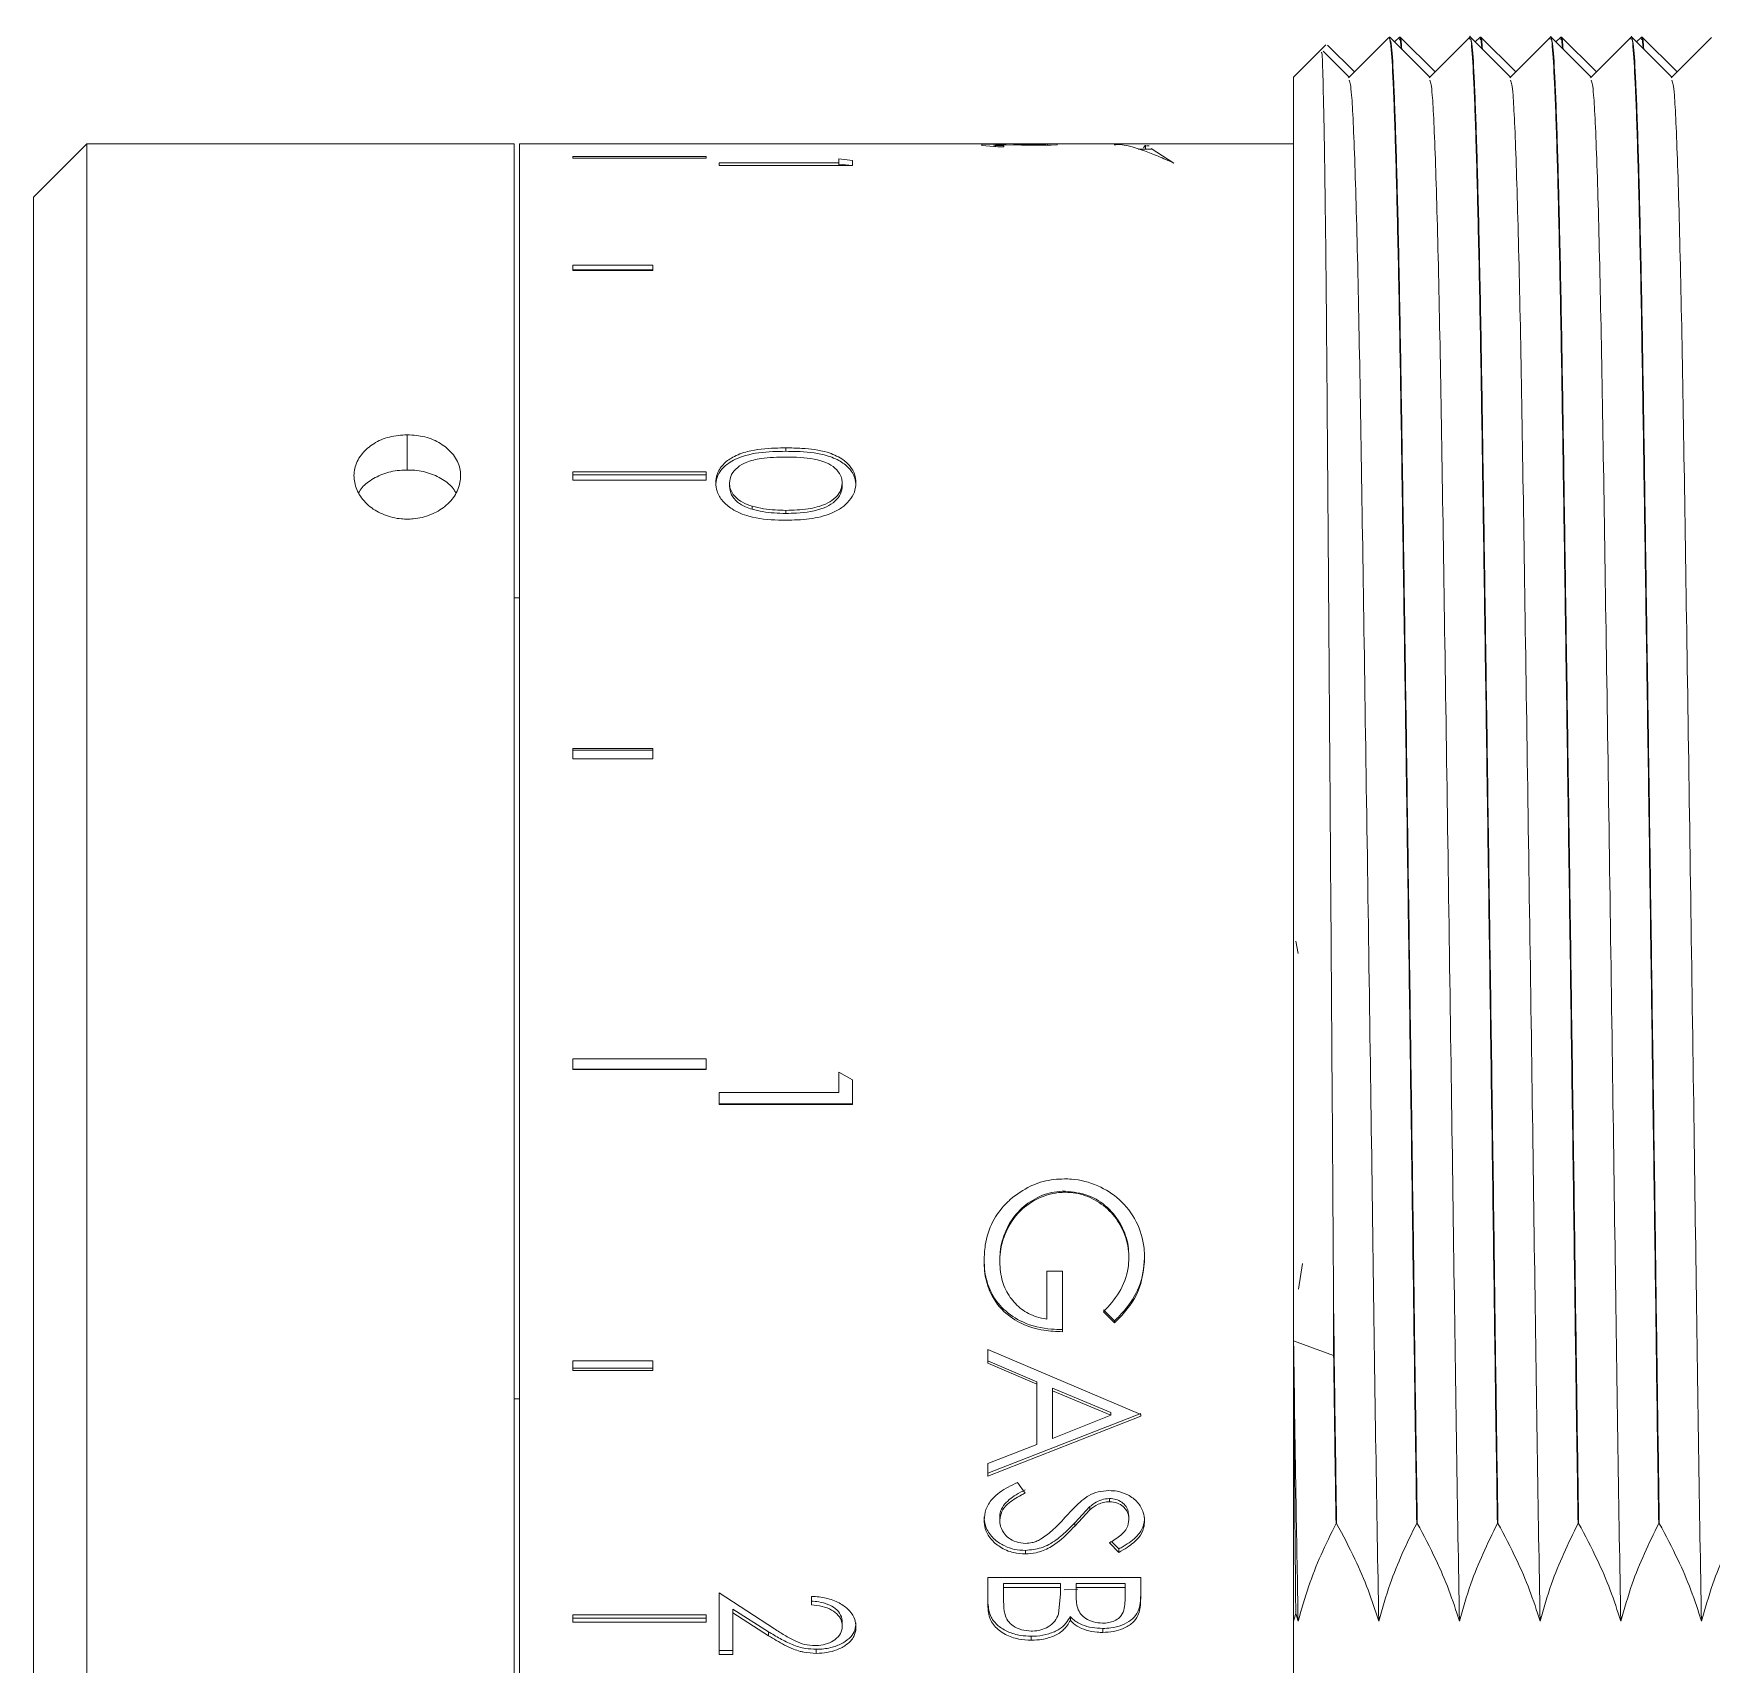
# Model space of a CAD drawing. Extents: x 500 to 100500, y -14500 to 21140.
# Drawn here: x 11728.71 to 11760.14, y -7521.51 to -7490.97 of the extents above; entities that cross this region are included whole.
import ezdxf

# ---------------------------------------------------------------- set-up
doc = ezdxf.new("R2010")
doc.units = 0
doc.linetypes.add('SLD-Solid', pattern=[0])
doc.layers.get('0').update_dxf_attribs({"linetype": 'CONTINUOUS'})
doc.layers.add('MODEL', color=7, linetype='SLD-Solid', lineweight=15)

# ---------------------------------------------------------------- blocks, each defined once
blk = doc.blocks.new('KA$Ca24aadca')
at = {"layer": 'MODEL'}
for p, q in [((25.382, 77.991), (24.628, 77.236)), ((25.401, 78), (25.39, 78)), ((26.156, 77.245), (25.401, 78)), ((25.581, 77.999), (25.492, 77.909)), ((25.595, 78), (25.583, 78)), ((26.249, 77.347), (25.598, 77.998)), ((26.893, 77.991), (26.139, 77.236)), ((26.912, 78), (26.901, 78)), ((27.667, 77.245), (26.912, 78)), ((27.092, 77.999), (27.003, 77.909)), ((27.106, 78), (27.094, 78)), ((27.76, 77.347), (27.109, 77.998)), ((28.404, 77.991), (27.65, 77.236)), ((28.423, 78), (28.412, 78)), ((29.178, 77.245), (28.423, 78)), ((28.604, 77.999), (28.514, 77.909)), ((28.617, 78), (28.605, 78)), ((29.272, 77.347), (28.62, 77.998)), ((29.915, 77.991), (29.161, 77.236)), ((29.934, 78), (29.923, 78)), ((30.689, 77.245), (29.935, 78)), ((30.115, 77.999), (30.025, 77.909)), ((30.128, 78), (30.117, 78)), ((30.783, 77.347), (30.131, 77.998)), ((31.426, 77.991), (30.672, 77.236)), ((24.088, 77.738), (23.6, 77.25)), ((24.204, 77.854), (24.088, 77.738)), ((24.645, 77.245), (24.152, 77.738)), ((24.738, 77.347), (24.238, 77.847)), ((23.6, 77.25), (23.6, 53.586)), ((1, 76), (0, 75)), ((9, 76), (1, 76)), ((1, 47.338), (1, 76)), ((9, 76), (9, 47.338)), ((17.73, 76), (9.1, 76)), ((9.1, 76), (9.1, 47.338)), ((12.6, 75.764), (10.1, 75.764)), ((10.1, 75.764), (10.1, 75.729)), ((12.6, 75.729), (12.6, 75.764)), ((17.963, 76), (17.73, 76)), ((17.73, 75.999), (17.991, 75.997)), ((17.991, 75.993), (17.763, 75.989)), ((17.763, 75.989), (17.763, 75.968)), ((17.763, 75.968), (18.062, 75.947)), ((18.784, 76), (17.963, 76)), ((18.358, 75.994), (17.963, 75.999)), ((17.963, 75.999), (17.963, 75.997)), ((17.991, 75.997), (17.991, 75.993)), ((17.991, 75.993), (17.991, 75.951)), ((18.02, 75.968), (18.02, 75.983)), ((18.02, 75.983), (18.217, 75.983)), ((18.175, 75.962), (18.02, 75.968)), ((18.02, 75.968), (18.02, 75.949)), ((18.062, 75.947), (18.175, 75.947)), ((18.175, 75.947), (18.175, 75.962)), ((18.217, 75.983), (18.504, 75.974)), ((18.645, 75.989), (18.358, 75.994)), ((18.358, 75.994), (18.358, 75.978)), ((18.504, 75.974), (19.062, 75.974)), ((18.645, 75.989), (18.645, 75.974)), ((18.935, 75.987), (18.645, 75.989)), ((19.083, 76), (18.784, 76)), ((18.784, 75.999), (18.991, 75.998)), ((18.991, 75.998), (18.935, 75.987)), ((18.935, 75.987), (18.935, 75.974)), ((19.173, 76), (18.991, 75.998)), ((18.991, 75.998), (18.991, 75.974)), ((19.062, 75.974), (19.173, 75.983)), ((20.239, 76), (19.083, 76)), ((19.173, 75.983), (19.173, 76)), ((20.931, 76), (20.239, 76)), ((20.931, 75.9), (20.688, 75.9)), ((20.786, 75.898), (20.774, 75.897)), ((20.811, 75.964), (20.786, 75.926)), ((20.824, 75.964), (20.811, 75.964)), ((20.824, 75.977), (20.824, 75.9)), ((20.896, 75.962), (20.845, 75.963)), ((23.6, 76), (20.931, 76)), ((21.357, 75.641), (20.931, 75.91)), ((10.1, 75.729), (12.6, 75.729)), ((15.084, 75.643), (12.84, 75.643)), ((12.84, 75.643), (12.84, 75.594)), ((12.84, 75.594), (15.34, 75.594)), ((15.34, 75.691), (15.084, 75.719)), ((15.084, 75.719), (15.084, 75.643)), ((15.084, 75.594), (15.084, 75.643)), ((15.084, 75.621), (15.33, 75.594)), ((15.34, 75.594), (15.34, 75.691)), ((0, 45), (0, 75)), ((11.6, 73.729), (10.1, 73.729)), ((10.1, 73.729), (10.1, 73.626)), ((11.6, 73.643), (10.1, 73.643)), ((10.1, 73.626), (11.6, 73.626)), ((11.6, 73.626), (11.6, 73.729)), ((6.999, 70.552), (6.999, 69.892)), ((14.089, 70.242), (14.089, 70.307)), ((12.6, 69.861), (10.1, 69.861)), ((10.1, 69.861), (10.1, 69.702)), ((12.6, 69.799), (10.1, 69.799)), ((12.6, 69.702), (12.6, 69.861)), ((10.1, 69.702), (12.6, 69.702)), ((13.032, 69.587), (13.032, 69.648)), ((15.148, 69.648), (15.148, 69.587)), ((13.462, 69.214), (13.462, 69.157)), ((14.091, 69.137), (14.091, 69.08)), ((9.1, 67.5), (9, 67.5)), ((11.6, 64.675), (10.1, 64.675)), ((10.1, 64.675), (10.1, 64.484)), ((11.6, 64.646), (10.1, 64.646)), ((10.1, 64.484), (11.6, 64.484)), ((11.6, 64.484), (11.6, 64.675)), ((23.641, 61.071), (23.685, 60.84)), ((12.6, 58.865), (10.1, 58.865)), ((10.1, 58.865), (10.1, 58.666)), ((12.6, 58.666), (12.6, 58.865)), ((10.1, 58.674), (12.6, 58.674)), ((10.1, 58.666), (12.6, 58.666)), ((15.34, 58.47), (15.084, 58.616)), ((15.084, 58.616), (15.084, 58.233)), ((15.34, 58.01), (15.34, 58.47)), ((15.084, 58.233), (12.84, 58.233)), ((12.84, 58.233), (12.84, 58.01)), ((15.34, 58.023), (12.84, 58.023)), ((12.84, 58.01), (15.34, 58.01)), ((19.319, 56.389), (19.319, 56.366)), ((18.096, 55.092), (18.096, 55.061)), ((20.516, 55.17), (20.516, 55.139)), ((20.81, 55.161), (20.81, 55.131)), ((23.77, 55.031), (23.689, 54.551)), ((19.269, 54.886), (18.976, 54.886)), ((18.976, 54.886), (18.976, 53.992)), ((19.269, 53.755), (19.269, 54.886)), ((20.248, 53.962), (20.04, 54.165)), ((20.04, 54.128), (20.248, 53.924)), ((24.35, 53.308), (24.35, 54.151)), ((20.248, 53.962), (20.248, 53.924)), ((24.35, 53.308), (23.6, 53.586)), ((23.6, 53.586), (23.6, 48.336)), ((11.6, 53.207), (10.1, 53.207)), ((10.1, 53.207), (10.1, 53.026)), ((11.6, 53.026), (11.6, 53.207)), ((17.876, 53.419), (17.876, 53.164)), ((20.736, 52.207), (17.876, 53.419)), ((18.793, 52.819), (17.876, 53.207)), ((17.876, 53.164), (18.793, 52.774)), ((10.1, 53.07), (11.6, 53.07)), ((10.1, 53.026), (11.6, 53.026)), ((18.793, 52.819), (18.793, 52.774)), ((9, 52.5), (9.1, 52.5)), ((18.793, 52.774), (18.793, 51.642)), ((20.179, 52.243), (19.086, 52.696)), ((19.086, 52.696), (19.086, 52.65)), ((19.086, 52.65), (20.179, 52.194)), ((19.086, 52.65), (19.086, 51.758)), ((20.736, 52.224), (17.876, 51.108)), ((17.876, 51.052), (20.736, 52.175)), ((20.179, 52.194), (19.086, 51.758)), ((20.179, 52.194), (20.179, 52.243)), ((20.736, 52.175), (20.736, 52.207)), ((18.793, 51.642), (17.876, 51.285)), ((17.876, 51.285), (17.876, 51.052)), ((18.573, 50.733), (18.428, 50.931)), ((20.154, 50.631), (20.154, 50.572)), ((17.803, 50.289), (17.803, 50.228)), ((18.096, 50.289), (18.096, 50.228)), ((19.784, 50.48), (19.5, 50.177)), ((19.5, 50.115), (19.784, 50.42)), ((19.784, 50.48), (19.784, 50.42)), ((20.516, 50.297), (20.516, 50.236)), ((19.5, 50.177), (19.5, 50.115)), ((20.81, 50.275), (20.81, 50.214)), ((24.406, 50.164), (24.395, 50.164)), ((25.917, 50.164), (25.906, 50.164)), ((27.428, 50.164), (27.417, 50.164)), ((28.939, 50.164), (28.928, 50.164)), ((30.45, 50.164), (30.439, 50.164)), ((18.577, 49.659), (18.577, 49.594)), ((20.15, 49.8), (20.326, 49.622)), ((20.326, 49.687), (20.187, 49.825)), ((20.326, 49.687), (20.326, 49.622)), ((20.736, 49.155), (17.876, 49.155)), ((17.876, 49.155), (17.876, 48.6)), ((19.233, 49.037), (18.169, 49.037)), ((18.169, 49.037), (18.169, 48.968)), ((19.233, 48.968), (19.233, 49.037)), ((20.443, 49.037), (19.526, 49.037)), ((19.526, 49.037), (19.526, 48.968)), ((20.443, 48.968), (20.443, 49.037)), ((20.736, 48.752), (20.736, 49.155)), ((13.875, 48.191), (12.84, 48.867)), ((12.84, 48.867), (12.84, 47.711)), ((14.571, 48.798), (14.571, 48.638)), ((18.169, 48.968), (19.233, 48.968)), ((18.169, 48.968), (18.169, 48.706)), ((19.233, 48.846), (19.199, 48.468)), ((19.233, 48.968), (19.233, 48.846)), ((19.305, 48.923), (19.561, 48.936)), ((19.526, 48.968), (20.443, 48.968)), ((19.526, 48.968), (19.526, 48.844)), ((20.443, 48.968), (20.443, 48.718)), ((12.6, 48.456), (10.1, 48.456)), ((10.1, 48.456), (10.1, 48.318)), ((12.6, 48.318), (12.6, 48.456)), ((13.764, 48.137), (13.097, 48.56)), ((13.097, 48.56), (13.097, 48.488)), ((13.097, 47.711), (13.097, 48.488)), ((13.097, 48.488), (13.764, 48.063)), ((19.419, 48.421), (19.419, 48.348)), ((23.6, 48.336), (23.641, 48.478)), ((23.641, 48.478), (23.685, 48.336)), ((10.1, 48.391), (12.6, 48.391)), ((10.1, 48.318), (12.6, 48.318)), ((13.764, 48.137), (13.764, 48.063)), ((15.148, 48.311), (15.148, 48.238)), ((20.028, 48.198), (20.028, 48.124)), ((23.6, 48.336), (23.6, 44.758)), ((13.097, 47.788), (12.84, 47.788)), ((14.661, 47.809), (14.661, 47.732)), ((18.688, 48.053), (18.688, 47.978)), ((12.84, 47.711), (13.097, 47.711))]:
    blk.add_line(p, q, dxfattribs=at)
for points, knots in [([(25.906, 50.164), (25.896, 50.834), (25.873, 52.361), (25.839, 55.004), (25.798, 57.976), (25.757, 61.037), (25.714, 64.04), (25.672, 66.955), (25.632, 69.648), (25.595, 72.09), (25.555, 74.167), (25.513, 75.862), (25.471, 77.083), (25.429, 77.859), (25.403, 77.947), (25.39, 77.991)], [0, 0, 0, 0, 0.06062, 0.138002, 0.21762, 0.295002, 0.374623, 0.452005, 0.531625, 0.609004, 0.68863, 0.766008, 0.845629, 0.923009, 1, 1, 1, 1]), ([(25.402, 77.963), (25.413, 77.94), (25.437, 77.892), (25.477, 77.2), (25.519, 76.04), (25.562, 74.397), (25.602, 72.366), (25.638, 69.963), (25.678, 67.3), (25.72, 64.404), (25.762, 61.411), (25.805, 58.349), (25.845, 55.423), (25.88, 52.638), (25.905, 50.995), (25.917, 50.164)], [0, 0, 0, 0, 0.066097, 0.143579, 0.22331, 0.300793, 0.380526, 0.458009, 0.537739, 0.615225, 0.694956, 0.77244, 0.852169, 0.925151, 1, 1, 1, 1]), ([(25.612, 77.792), (25.607, 77.879), (25.597, 78.019), (25.587, 77.966), (25.583, 77.946)], [0, 0, 0, 0, 0.616621, 1, 1, 1, 1]), ([(25.598, 77.978), (25.599, 77.984), (25.609, 78.033), (25.618, 77.896), (25.626, 77.776)], [0, 0, 0, 0, 0.115306, 1, 1, 1, 1]), ([(27.417, 50.164), (27.407, 50.834), (27.384, 52.361), (27.35, 55.004), (27.309, 57.976), (27.268, 61.037), (27.225, 64.04), (27.183, 66.955), (27.143, 69.648), (27.106, 72.089), (27.066, 74.168), (27.024, 75.859), (26.982, 77.097), (26.94, 77.816), (26.91, 78.085), (26.895, 77.975), (26.894, 77.96)], [0, 0, 0, 0, 0.059734, 0.1359847, 0.2144393, 0.2906898, 0.3691474, 0.4453985, 0.523855, 0.6001029, 0.678565, 0.7548116, 0.8332696, 0.9095185, 0.9879795, 1, 1, 1, 1]), ([(26.913, 77.963), (26.924, 77.94), (26.948, 77.892), (26.988, 77.2), (27.03, 76.04), (27.073, 74.397), (27.113, 72.366), (27.15, 69.963), (27.189, 67.3), (27.231, 64.404), (27.273, 61.411), (27.316, 58.349), (27.356, 55.423), (27.391, 52.638), (27.416, 50.995), (27.428, 50.164)], [0, 0, 0, 0, 0.066097, 0.143579, 0.22331, 0.300793, 0.380526, 0.458009, 0.537739, 0.615225, 0.694956, 0.77244, 0.852169, 0.925151, 1, 1, 1, 1]), ([(27.123, 77.792), (27.118, 77.879), (27.108, 78.019), (27.098, 77.966), (27.094, 77.946)], [0, 0, 0, 0, 0.616621, 1, 1, 1, 1]), ([(27.109, 77.978), (27.11, 77.984), (27.12, 78.033), (27.129, 77.896), (27.137, 77.776)], [0, 0, 0, 0, 0.115306, 1, 1, 1, 1]), ([(28.928, 50.164), (28.918, 50.834), (28.895, 52.361), (28.861, 55.004), (28.82, 57.976), (28.779, 61.037), (28.736, 64.04), (28.694, 66.955), (28.654, 69.648), (28.617, 72.089), (28.578, 74.168), (28.536, 75.859), (28.493, 77.097), (28.451, 77.816), (28.421, 78.085), (28.407, 77.975), (28.405, 77.96)], [0, 0, 0, 0, 0.059734, 0.1359847, 0.2144393, 0.2906898, 0.3691474, 0.4453985, 0.523855, 0.6001029, 0.678565, 0.7548116, 0.8332696, 0.9095185, 0.9879795, 1, 1, 1, 1]), ([(28.424, 77.963), (28.435, 77.94), (28.459, 77.892), (28.499, 77.2), (28.542, 76.04), (28.584, 74.397), (28.624, 72.366), (28.661, 69.963), (28.7, 67.3), (28.742, 64.404), (28.784, 61.411), (28.827, 58.349), (28.867, 55.423), (28.903, 52.638), (28.927, 50.995), (28.939, 50.164)], [0, 0, 0, 0, 0.066097, 0.143579, 0.22331, 0.300793, 0.380526, 0.458009, 0.537739, 0.615225, 0.694956, 0.77244, 0.852169, 0.925151, 1, 1, 1, 1]), ([(28.635, 77.792), (28.629, 77.879), (28.619, 78.019), (28.609, 77.966), (28.605, 77.946)], [0, 0, 0, 0, 0.616621, 1, 1, 1, 1]), ([(28.62, 77.978), (28.621, 77.984), (28.631, 78.033), (28.64, 77.896), (28.648, 77.776)], [0, 0, 0, 0, 0.115306, 1, 1, 1, 1]), ([(30.439, 50.164), (30.429, 50.834), (30.406, 52.361), (30.373, 55.004), (30.332, 57.976), (30.29, 61.037), (30.248, 64.04), (30.205, 66.955), (30.165, 69.648), (30.128, 72.089), (30.089, 74.168), (30.047, 75.859), (30.004, 77.097), (29.962, 77.816), (29.932, 78.085), (29.918, 77.975), (29.916, 77.96)], [0, 0, 0, 0, 0.059734, 0.1359847, 0.2144393, 0.2906898, 0.3691474, 0.4453985, 0.523855, 0.6001029, 0.678565, 0.7548116, 0.8332696, 0.9095185, 0.9879795, 1, 1, 1, 1]), ([(29.935, 77.963), (29.946, 77.94), (29.97, 77.892), (30.01, 77.2), (30.053, 76.04), (30.095, 74.397), (30.135, 72.366), (30.172, 69.963), (30.211, 67.3), (30.253, 64.404), (30.295, 61.411), (30.338, 58.349), (30.378, 55.423), (30.414, 52.638), (30.438, 50.995), (30.45, 50.164)], [0, 0, 0, 0, 0.066097, 0.143579, 0.22331, 0.300793, 0.380526, 0.458009, 0.537739, 0.615225, 0.694956, 0.77244, 0.852169, 0.925151, 1, 1, 1, 1]), ([(30.146, 77.792), (30.14, 77.879), (30.13, 78.019), (30.12, 77.966), (30.117, 77.946)], [0, 0, 0, 0, 0.616621, 1, 1, 1, 1]), ([(30.131, 77.978), (30.132, 77.984), (30.142, 78.033), (30.151, 77.896), (30.159, 77.776)], [0, 0, 0, 0, 0.115306, 1, 1, 1, 1]), ([(24.12, 77.706), (24.124, 77.717), (24.134, 77.749), (24.152, 77.243), (24.173, 76.256), (24.195, 74.771), (24.215, 72.885), (24.233, 70.612), (24.253, 68.056), (24.273, 65.243), (24.294, 62.297), (24.316, 59.255), (24.334, 56.516), (24.345, 54.843), (24.35, 54.151)], [0, 0, 0, 0, 0.049661, 0.136703, 0.226256, 0.313496, 0.403266, 0.490504, 0.580256, 0.667848, 0.757961, 0.845816, 0.936217, 1, 1, 1, 1]), ([(24.641, 77.19), (24.656, 77.147), (24.69, 77.049), (24.748, 75.741), (24.808, 73.562), (24.861, 70.64), (24.914, 67.147), (24.974, 63.203), (25.034, 59.079), (25.091, 55.117), (25.14, 51.425), (25.177, 49.377), (25.196, 48.336)], [0, 0, 0, 0, 0.084659, 0.189299, 0.293301, 0.39379, 0.494281, 0.598281, 0.702923, 0.802851, 0.899774, 1, 1, 1, 1]), ([(26.152, 77.19), (26.167, 77.147), (26.201, 77.049), (26.259, 75.741), (26.319, 73.562), (26.373, 70.64), (26.425, 67.147), (26.486, 63.203), (26.545, 59.079), (26.602, 55.117), (26.651, 51.425), (26.688, 49.377), (26.707, 48.336)], [0, 0, 0, 0, 0.084659, 0.189299, 0.293301, 0.39379, 0.494281, 0.598281, 0.702923, 0.802851, 0.899774, 1, 1, 1, 1]), ([(27.663, 77.19), (27.678, 77.147), (27.713, 77.049), (27.77, 75.741), (27.83, 73.562), (27.884, 70.64), (27.936, 67.147), (27.997, 63.203), (28.056, 59.079), (28.113, 55.117), (28.162, 51.425), (28.199, 49.377), (28.218, 48.336)], [0, 0, 0, 0, 0.084659, 0.189299, 0.293301, 0.39379, 0.494281, 0.598281, 0.702923, 0.802851, 0.899774, 1, 1, 1, 1]), ([(29.174, 77.19), (29.189, 77.147), (29.223, 77.049), (29.282, 75.741), (29.341, 73.562), (29.395, 70.64), (29.448, 67.147), (29.508, 63.203), (29.568, 59.079), (29.624, 55.117), (29.673, 51.425), (29.71, 49.377), (29.729, 48.336)], [0, 0, 0, 0, 0.084659, 0.189299, 0.293301, 0.39379, 0.494281, 0.598281, 0.702923, 0.802851, 0.899774, 1, 1, 1, 1]), ([(30.685, 77.19), (30.7, 77.147), (30.735, 77.049), (30.793, 75.741), (30.852, 73.562), (30.906, 70.64), (30.959, 67.147), (31.019, 63.203), (31.079, 59.079), (31.135, 55.117), (31.184, 51.425), (31.221, 49.377), (31.24, 48.336)], [0, 0, 0, 0, 0.084659, 0.189299, 0.293301, 0.39379, 0.494281, 0.598281, 0.702923, 0.802851, 0.899774, 1, 1, 1, 1]), ([(20.239, 75.981), (20.285, 75.985), (20.419, 75.998), (20.72, 75.901), (21.058, 75.772), (21.257, 75.685), (21.357, 75.641)], [0, 0, 0, 0, 0.20312, 0.598526, 0.798872, 1, 1, 1, 1]), ([(6.999, 70.552), (6.886, 70.544), (6.66, 70.528), (6.364, 70.398), (6.139, 70.204), (6.005, 69.96), (5.991, 69.689), (6.086, 69.425), (6.283, 69.197), (6.566, 69.04), (6.816, 68.977), (6.964, 68.973), (7, 68.972)], [0, 0, 0, 0, 0.10774, 0.215878, 0.319027, 0.430319, 0.536976, 0.642594, 0.754118, 0.858028, 0.965444, 1, 1, 1, 1]), ([(6.999, 70.552), (7.112, 70.544), (7.337, 70.529), (7.632, 70.399), (7.86, 70.206), (7.995, 69.962), (8.009, 69.691), (7.917, 69.427), (7.719, 69.201), (7.439, 69.042), (7.187, 68.977), (7.037, 68.973), (7, 68.972)], [0, 0, 0, 0, 0.107464, 0.215074, 0.318323, 0.430016, 0.535965, 0.642464, 0.752924, 0.855876, 0.964691, 1, 1, 1, 1]), ([(14.089, 70.307), (14.023, 70.306), (13.782, 70.303), (13.436, 70.271), (13.103, 70.149), (12.901, 69.999), (12.792, 69.827), (12.781, 69.706), (12.776, 69.654)], [0, 0, 0, 0, 0.114585, 0.413845, 0.591254, 0.738741, 0.886612, 1, 1, 1, 1]), ([(12.776, 69.593), (12.781, 69.647), (12.791, 69.756), (12.885, 69.912), (13.059, 70.064), (13.387, 70.197), (13.753, 70.238), (14.007, 70.241), (14.089, 70.242)], [0, 0, 0, 0, 0.116868, 0.234218, 0.371464, 0.561078, 0.858841, 1, 1, 1, 1]), ([(13.032, 69.648), (13.041, 69.702), (13.059, 69.811), (13.18, 69.946), (13.368, 70.056), (13.68, 70.128), (13.935, 70.132), (14.091, 70.134)], [0, 0, 0, 0, 0.149452, 0.299557, 0.443729, 0.6593, 1, 1, 1, 1]), ([(15.404, 69.654), (15.399, 69.707), (15.389, 69.814), (15.298, 69.971), (15.129, 70.122), (14.818, 70.255), (14.451, 70.301), (14.19, 70.305), (14.089, 70.307)], [0, 0, 0, 0, 0.1152157, 0.2308645, 0.3693888, 0.551512, 0.8271039, 1, 1, 1, 1]), ([(14.089, 70.242), (14.156, 70.241), (14.398, 70.239), (14.745, 70.208), (15.079, 70.087), (15.28, 69.935), (15.39, 69.763), (15.4, 69.644), (15.404, 69.593)], [0, 0, 0, 0, 0.116026, 0.41617, 0.592002, 0.74159, 0.891489, 1, 1, 1, 1]), ([(14.091, 70.134), (14.158, 70.133), (14.398, 70.13), (14.717, 70.098), (14.982, 69.963), (15.107, 69.831), (15.144, 69.717), (15.148, 69.656), (15.148, 69.648)], [0, 0, 0, 0, 0.147671, 0.530107, 0.680528, 0.831769, 0.977181, 1, 1, 1, 1]), ([(6.092, 69.459), (6.1, 69.478), (6.14, 69.569), (6.305, 69.704), (6.568, 69.841), (6.82, 69.888), (6.964, 69.892), (6.999, 69.892)], [0, 0, 0, 0, 0.0673669, 0.3283181, 0.6168045, 0.9075415, 1, 1, 1, 1]), ([(7.908, 69.458), (7.899, 69.479), (7.857, 69.572), (7.69, 69.708), (7.425, 69.843), (7.174, 69.889), (7.032, 69.892), (6.999, 69.892)], [0, 0, 0, 0, 0.075087, 0.333943, 0.622777, 0.913763, 1, 1, 1, 1]), ([(12.776, 69.654), (12.781, 69.6), (12.793, 69.479), (12.898, 69.304), (13.1, 69.134), (13.457, 68.988), (13.812, 68.955), (14.044, 68.952), (14.089, 68.952)], [0, 0, 0, 0, 0.114624, 0.256595, 0.400093, 0.603595, 0.922354, 1, 1, 1, 1]), ([(13.462, 69.214), (13.399, 69.236), (13.272, 69.278), (13.125, 69.395), (13.044, 69.526), (13.036, 69.613), (13.032, 69.648)], [0, 0, 0, 0, 0.277621, 0.55771, 0.82204, 1, 1, 1, 1]), ([(13.032, 69.587), (13.041, 69.533), (13.058, 69.424), (13.175, 69.289), (13.319, 69.203), (13.419, 69.171), (13.462, 69.157)], [0, 0, 0, 0, 0.27799, 0.55708, 0.810202, 1, 1, 1, 1]), ([(14.089, 68.952), (14.236, 68.955), (14.53, 68.961), (14.891, 69.049), (15.14, 69.18), (15.288, 69.315), (15.387, 69.477), (15.398, 69.595), (15.404, 69.654)], [0, 0, 0, 0, 0.250684, 0.500306, 0.628944, 0.750225, 0.875064, 1, 1, 1, 1]), ([(15.148, 69.648), (15.139, 69.593), (15.122, 69.483), (15, 69.345), (14.796, 69.226), (14.485, 69.148), (14.23, 69.141), (14.091, 69.137)], [0, 0, 0, 0, 0.149581, 0.299571, 0.442489, 0.694266, 1, 1, 1, 1]), ([(14.091, 69.08), (14.157, 69.081), (14.4, 69.085), (14.715, 69.132), (14.982, 69.27), (15.104, 69.402), (15.143, 69.517), (15.147, 69.578), (15.148, 69.587)], [0, 0, 0, 0, 0.146632, 0.536075, 0.683031, 0.831242, 0.973864, 1, 1, 1, 1]), ([(14.091, 69.137), (14.023, 69.138), (13.884, 69.141), (13.671, 69.162), (13.532, 69.197), (13.462, 69.214)], [0, 0, 0, 0, 0.316963, 0.656118, 1, 1, 1, 1]), ([(13.462, 69.157), (13.526, 69.141), (13.659, 69.107), (13.871, 69.084), (14.017, 69.081), (14.091, 69.08)], [0, 0, 0, 0, 0.313331, 0.654519, 1, 1, 1, 1]), ([(19.308, 56.617), (19.241, 56.614), (19.04, 56.607), (18.695, 56.519), (18.464, 56.359), (18.344, 56.275)], [0, 0, 0, 0, 0.191608, 0.578332, 1, 1, 1, 1]), ([(20.81, 55.131), (20.807, 55.195), (20.8, 55.428), (20.681, 55.827), (20.368, 56.239), (19.937, 56.513), (19.566, 56.611), (19.352, 56.616), (19.308, 56.617)], [0, 0, 0, 0, 0.083866, 0.307619, 0.528436, 0.731895, 0.943672, 1, 1, 1, 1]), ([(18.344, 56.275), (18.294, 56.231), (18.145, 56.1), (17.938, 55.805), (17.818, 55.432), (17.807, 55.18), (17.803, 55.082)], [0, 0, 0, 0, 0.143627, 0.432968, 0.778301, 1, 1, 1, 1]), ([(19.319, 56.389), (19.251, 56.385), (19.054, 56.375), (18.738, 56.256), (18.42, 56.007), (18.193, 55.659), (18.104, 55.336), (18.098, 55.144), (18.096, 55.092)], [0, 0, 0, 0, 0.100509, 0.294124, 0.492081, 0.698786, 0.918559, 1, 1, 1, 1]), ([(18.096, 55.061), (18.099, 55.124), (18.105, 55.316), (18.204, 55.655), (18.449, 56.022), (18.821, 56.281), (19.131, 56.362), (19.295, 56.366), (19.319, 56.366)], [0, 0, 0, 0, 0.099109, 0.299135, 0.535795, 0.757166, 0.963865, 1, 1, 1, 1]), ([(20.516, 55.17), (20.513, 55.234), (20.504, 55.429), (20.389, 55.755), (20.137, 56.092), (19.761, 56.337), (19.469, 56.371), (19.319, 56.389)], [0, 0, 0, 0, 0.105214, 0.31787, 0.547529, 0.767056, 1, 1, 1, 1]), ([(19.319, 56.366), (19.386, 56.363), (19.579, 56.353), (19.888, 56.237), (20.2, 56), (20.421, 55.66), (20.51, 55.358), (20.515, 55.179), (20.516, 55.139)], [0, 0, 0, 0, 0.1035564, 0.299647, 0.5027831, 0.7086777, 0.9346055, 1, 1, 1, 1]), ([(19.269, 53.794), (19.202, 53.796), (18.948, 53.803), (18.552, 53.895), (18.157, 54.156), (17.911, 54.49), (17.814, 54.826), (17.806, 55.035), (17.803, 55.113)], [0, 0, 0, 0, 0.088344, 0.333646, 0.522692, 0.712032, 0.891977, 1, 1, 1, 1]), ([(17.803, 55.082), (17.805, 55.019), (17.811, 54.827), (17.894, 54.486), (18.138, 54.133), (18.507, 53.886), (18.894, 53.771), (19.154, 53.76), (19.269, 53.755)], [0, 0, 0, 0, 0.087254, 0.263263, 0.478259, 0.659885, 0.849322, 1, 1, 1, 1]), ([(18.976, 53.992), (18.911, 54.004), (18.741, 54.036), (18.494, 54.168), (18.275, 54.398), (18.121, 54.703), (18.105, 54.937), (18.096, 55.061)], [0, 0, 0, 0, 0.127656, 0.329303, 0.530388, 0.753019, 1, 1, 1, 1]), ([(20.516, 55.139), (20.513, 55.076), (20.5, 54.85), (20.361, 54.483), (20.145, 54.245), (20.04, 54.128)], [0, 0, 0, 0, 0.1668939, 0.5932819, 1, 1, 1, 1]), ([(20.81, 55.161), (20.807, 55.097), (20.799, 54.859), (20.675, 54.459), (20.436, 54.143), (20.279, 53.992), (20.248, 53.962)], [0, 0, 0, 0, 0.141412, 0.525846, 0.905724, 1, 1, 1, 1]), ([(20.248, 53.924), (20.294, 53.969), (20.489, 54.162), (20.755, 54.554), (20.792, 54.947), (20.81, 55.131)], [0, 0, 0, 0, 0.139518, 0.598002, 1, 1, 1, 1]), ([(24.35, 54.151), (24.354, 53.869), (24.367, 52.86), (24.385, 51.515), (24.401, 50.511), (24.406, 50.164)], [0, 0, 0, 0, 0.202395, 0.723772, 1, 1, 1, 1]), ([(23.6, 53.586), (23.615, 52.539), (23.642, 50.642), (23.672, 49.049), (23.685, 48.336)], [0, 0, 0, 0, 0.552073, 1, 1, 1, 1]), ([(23.6, 53.586), (23.6, 53.55), (23.601, 53.441), (23.602, 53.188), (23.605, 52.901), (23.607, 52.545), (23.609, 52.193), (23.613, 51.845), (23.615, 51.502), (23.617, 51.23), (23.62, 50.894), (23.622, 50.562), (23.625, 50.236), (23.628, 49.915), (23.631, 49.597), (23.634, 49.287), (23.635, 49.007), (23.638, 48.757), (23.64, 48.571), (23.641, 48.478)], [0, 0, 0, 0, 0.019522, 0.058485, 0.136466, 0.175462, 0.253417, 0.331401, 0.370388, 0.448374, 0.487352, 0.565303, 0.643281, 0.682259, 0.760256, 0.838209, 0.87721, 0.938579, 1, 1, 1, 1]), ([(24.395, 50.164), (24.385, 50.787), (24.37, 51.798), (24.356, 52.889), (24.35, 53.308)], [0, 0, 0, 0, 0.6159237, 1, 1, 1, 1]), ([(18.428, 50.931), (18.37, 50.904), (18.195, 50.822), (17.967, 50.662), (17.823, 50.433), (17.809, 50.294), (17.803, 50.228)], [0, 0, 0, 0, 0.1772, 0.536332, 0.780299, 1, 1, 1, 1]), ([(18.573, 50.791), (18.515, 50.762), (18.361, 50.686), (18.18, 50.542), (18.102, 50.385), (18.098, 50.311), (18.096, 50.289)], [0, 0, 0, 0, 0.246415, 0.661742, 0.897862, 1, 1, 1, 1]), ([(18.096, 50.228), (18.104, 50.282), (18.12, 50.39), (18.264, 50.558), (18.429, 50.662), (18.549, 50.721), (18.573, 50.733)], [0, 0, 0, 0, 0.2455057, 0.491821, 0.8969935, 1, 1, 1, 1]), ([(19.707, 50.65), (19.659, 50.612), (19.561, 50.536), (19.438, 50.406), (19.358, 50.318), (19.318, 50.274)], [0, 0, 0, 0, 0.329346, 0.664455, 1, 1, 1, 1]), ([(20.142, 50.78), (20.074, 50.775), (19.939, 50.766), (19.797, 50.704), (19.725, 50.661), (19.707, 50.65)], [0, 0, 0, 0, 0.42797, 0.856751, 1, 1, 1, 1]), ([(20.154, 50.631), (20.103, 50.626), (20.002, 50.618), (19.878, 50.554), (19.813, 50.503), (19.784, 50.48)], [0, 0, 0, 0, 0.354319, 0.713851, 1, 1, 1, 1]), ([(20.81, 50.214), (20.805, 50.267), (20.794, 50.388), (20.689, 50.565), (20.512, 50.704), (20.316, 50.772), (20.193, 50.778), (20.142, 50.78)], [0, 0, 0, 0, 0.186188, 0.424311, 0.658632, 0.857648, 1, 1, 1, 1]), ([(20.516, 50.297), (20.51, 50.352), (20.499, 50.442), (20.409, 50.547), (20.307, 50.611), (20.214, 50.628), (20.164, 50.63), (20.154, 50.631)], [0, 0, 0, 0, 0.333612, 0.545163, 0.757785, 0.948582, 1, 1, 1, 1]), ([(18.577, 49.659), (18.509, 49.663), (18.373, 49.67), (18.172, 49.741), (17.987, 49.864), (17.843, 50.04), (17.806, 50.195), (17.803, 50.277), (17.803, 50.289)], [0, 0, 0, 0, 0.163889, 0.328168, 0.523296, 0.749647, 0.96435, 1, 1, 1, 1]), ([(19.784, 50.42), (19.833, 50.458), (19.907, 50.517), (20.04, 50.564), (20.115, 50.569), (20.154, 50.572)], [0, 0, 0, 0, 0.471259, 0.726638, 1, 1, 1, 1]), ([(20.154, 50.572), (20.205, 50.567), (20.3, 50.558), (20.407, 50.488), (20.48, 50.403), (20.513, 50.316), (20.515, 50.258), (20.516, 50.236)], [0, 0, 0, 0, 0.243163, 0.45637, 0.644943, 0.864609, 1, 1, 1, 1]), ([(17.803, 50.228), (17.807, 50.175), (17.816, 50.052), (17.915, 49.873), (18.099, 49.713), (18.331, 49.609), (18.503, 49.599), (18.577, 49.594)], [0, 0, 0, 0, 0.161178, 0.375136, 0.58803, 0.821925, 1, 1, 1, 1]), ([(18.581, 49.79), (18.522, 49.796), (18.404, 49.807), (18.26, 49.885), (18.154, 50), (18.102, 50.119), (18.098, 50.201), (18.096, 50.228)], [0, 0, 0, 0, 0.214302, 0.429999, 0.617552, 0.877752, 1, 1, 1, 1]), ([(19.5, 50.177), (19.46, 50.134), (19.353, 50.021), (19.16, 49.85), (18.892, 49.693), (18.678, 49.67), (18.577, 49.659)], [0, 0, 0, 0, 0.171038, 0.45696, 0.745505, 1, 1, 1, 1]), ([(18.577, 49.594), (18.644, 49.599), (18.808, 49.611), (19.099, 49.733), (19.32, 49.924), (19.457, 50.07), (19.5, 50.115)], [0, 0, 0, 0, 0.169405, 0.413395, 0.818545, 1, 1, 1, 1]), ([(19.318, 50.274), (19.278, 50.231), (19.199, 50.146), (19.056, 50.004), (18.934, 49.92), (18.862, 49.87)], [0, 0, 0, 0, 0.289811, 0.5796379, 1, 1, 1, 1]), ([(20.516, 50.236), (20.509, 50.182), (20.495, 50.074), (20.352, 49.924), (20.224, 49.846), (20.15, 49.8)], [0, 0, 0, 0, 0.291913, 0.585895, 1, 1, 1, 1]), ([(20.81, 50.275), (20.804, 50.221), (20.792, 50.1), (20.666, 49.902), (20.482, 49.774), (20.354, 49.703), (20.326, 49.687)], [0, 0, 0, 0, 0.217026, 0.491167, 0.886045, 1, 1, 1, 1]), ([(20.326, 49.622), (20.379, 49.653), (20.519, 49.733), (20.699, 49.878), (20.798, 50.06), (20.806, 50.169), (20.81, 50.214)], [0, 0, 0, 0, 0.2129622, 0.5606427, 0.8193726, 1, 1, 1, 1]), ([(23.685, 48.336), (23.746, 48.551), (23.864, 48.967), (24.105, 49.576), (24.298, 49.968), (24.395, 50.164)], [0, 0, 0, 0, 0.34776, 0.673489, 1, 1, 1, 1]), ([(24.406, 50.164), (24.524, 49.942), (24.743, 49.531), (25.005, 48.92), (25.132, 48.531), (25.196, 48.336)], [0, 0, 0, 0, 0.370243, 0.684741, 1, 1, 1, 1]), ([(25.196, 48.336), (25.262, 48.568), (25.384, 48.993), (25.628, 49.602), (25.813, 49.977), (25.906, 50.164)], [0, 0, 0, 0, 0.376396, 0.687881, 1, 1, 1, 1]), ([(25.917, 50.164), (26.037, 49.939), (26.256, 49.528), (26.517, 48.917), (26.644, 48.53), (26.707, 48.336)], [0, 0, 0, 0, 0.373998, 0.686639, 1, 1, 1, 1]), ([(26.707, 48.336), (26.773, 48.568), (26.895, 48.993), (27.14, 49.602), (27.325, 49.977), (27.417, 50.164)], [0, 0, 0, 0, 0.376399, 0.687922, 1, 1, 1, 1]), ([(27.428, 50.164), (27.548, 49.939), (27.767, 49.528), (28.028, 48.917), (28.155, 48.53), (28.218, 48.336)], [0, 0, 0, 0, 0.373998, 0.686639, 1, 1, 1, 1]), ([(28.218, 48.336), (28.285, 48.568), (28.406, 48.993), (28.651, 49.602), (28.836, 49.977), (28.928, 50.164)], [0, 0, 0, 0, 0.376399, 0.687922, 1, 1, 1, 1]), ([(28.939, 50.164), (29.059, 49.939), (29.278, 49.528), (29.539, 48.917), (29.666, 48.53), (29.729, 48.336)], [0, 0, 0, 0, 0.373998, 0.686639, 1, 1, 1, 1]), ([(29.729, 48.336), (29.796, 48.568), (29.917, 48.993), (30.162, 49.602), (30.347, 49.977), (30.439, 50.164)], [0, 0, 0, 0, 0.376399, 0.687922, 1, 1, 1, 1]), ([(30.45, 50.164), (30.57, 49.939), (30.789, 49.528), (31.051, 48.917), (31.177, 48.53), (31.24, 48.336)], [0, 0, 0, 0, 0.373998, 0.686639, 1, 1, 1, 1]), ([(31.24, 48.336), (31.307, 48.568), (31.428, 48.993), (31.673, 49.602), (31.858, 49.977), (31.95, 50.164)], [0, 0, 0, 0, 0.376399, 0.687922, 1, 1, 1, 1]), ([(18.862, 49.87), (18.834, 49.855), (18.785, 49.83), (18.691, 49.798), (18.623, 49.793), (18.581, 49.79)], [0, 0, 0, 0, 0.329722, 0.583351, 1, 1, 1, 1]), ([(15.404, 48.23), (15.4, 48.276), (15.392, 48.379), (15.295, 48.533), (15.119, 48.671), (14.883, 48.769), (14.688, 48.793), (14.584, 48.797), (14.571, 48.798)], [0, 0, 0, 0, 0.155168, 0.350806, 0.546575, 0.759669, 0.969733, 1, 1, 1, 1]), ([(20.022, 48.298), (19.965, 48.302), (19.849, 48.311), (19.707, 48.376), (19.605, 48.467), (19.529, 48.623), (19.528, 48.753), (19.526, 48.844)], [0, 0, 0, 0, 0.164385, 0.330072, 0.476016, 0.636235, 1, 1, 1, 1]), ([(20.443, 48.718), (20.441, 48.671), (20.436, 48.575), (20.391, 48.453), (20.302, 48.366), (20.198, 48.317), (20.099, 48.299), (20.041, 48.298), (20.022, 48.298)], [0, 0, 0, 0, 0.242818, 0.487494, 0.638838, 0.790686, 0.93291, 1, 1, 1, 1]), ([(20.736, 48.822), (20.735, 48.775), (20.731, 48.657), (20.689, 48.491), (20.561, 48.346), (20.387, 48.253), (20.201, 48.204), (20.077, 48.2), (20.028, 48.198)], [0, 0, 0, 0, 0.155352, 0.383732, 0.549195, 0.714604, 0.886207, 1, 1, 1, 1]), ([(20.028, 48.124), (20.095, 48.127), (20.23, 48.134), (20.426, 48.196), (20.591, 48.296), (20.715, 48.469), (20.734, 48.627), (20.736, 48.734), (20.736, 48.752)], [0, 0, 0, 0, 0.154145, 0.308872, 0.488197, 0.654104, 0.941522, 1, 1, 1, 1]), ([(15.148, 48.311), (15.143, 48.358), (15.132, 48.452), (15.027, 48.572), (14.879, 48.656), (14.722, 48.697), (14.616, 48.706), (14.571, 48.709)], [0, 0, 0, 0, 0.225459, 0.453713, 0.647037, 0.850011, 1, 1, 1, 1]), ([(14.571, 48.638), (14.638, 48.632), (14.772, 48.619), (14.951, 48.552), (15.079, 48.449), (15.14, 48.338), (15.146, 48.267), (15.148, 48.238)], [0, 0, 0, 0, 0.221417, 0.445658, 0.654852, 0.857088, 1, 1, 1, 1]), ([(18.688, 48.053), (18.62, 48.056), (18.468, 48.062), (18.247, 48.129), (18.053, 48.247), (17.901, 48.43), (17.885, 48.582), (17.876, 48.671)], [0, 0, 0, 0, 0.1493769, 0.335554, 0.5215758, 0.7223262, 1, 1, 1, 1]), ([(17.876, 48.6), (17.879, 48.553), (17.886, 48.429), (17.977, 48.241), (18.183, 48.082), (18.434, 47.991), (18.608, 47.982), (18.688, 47.978)], [0, 0, 0, 0, 0.14692, 0.39029, 0.618678, 0.824809, 1, 1, 1, 1]), ([(18.688, 48.149), (18.625, 48.154), (18.499, 48.164), (18.347, 48.24), (18.239, 48.34), (18.174, 48.498), (18.171, 48.623), (18.169, 48.706)], [0, 0, 0, 0, 0.173841, 0.348024, 0.506745, 0.674009, 1, 1, 1, 1]), ([(19.199, 48.468), (19.179, 48.423), (19.14, 48.333), (19.02, 48.229), (18.87, 48.166), (18.757, 48.149), (18.696, 48.149), (18.688, 48.149)], [0, 0, 0, 0, 0.2710264, 0.5449695, 0.7569714, 0.9687694, 1, 1, 1, 1]), ([(19.419, 48.421), (19.394, 48.378), (19.344, 48.292), (19.212, 48.175), (19.021, 48.091), (18.833, 48.056), (18.721, 48.054), (18.688, 48.053)], [0, 0, 0, 0, 0.20677, 0.415024, 0.657624, 0.898515, 1, 1, 1, 1]), ([(20.028, 48.198), (19.96, 48.202), (19.824, 48.208), (19.624, 48.265), (19.492, 48.345), (19.434, 48.405), (19.419, 48.421)], [0, 0, 0, 0, 0.28094, 0.564087, 0.885119, 1, 1, 1, 1]), ([(14.661, 47.809), (14.593, 47.812), (14.435, 47.818), (14.201, 47.892), (13.979, 48.007), (13.836, 48.094), (13.764, 48.137)], [0, 0, 0, 0, 0.192391, 0.449276, 0.723279, 1, 1, 1, 1]), ([(14.641, 47.877), (14.573, 47.882), (14.438, 47.89), (14.245, 47.968), (14.064, 48.071), (13.938, 48.151), (13.875, 48.191)], [0, 0, 0, 0, 0.218886, 0.437948, 0.718401, 1, 1, 1, 1]), ([(15.148, 48.238), (15.142, 48.192), (15.13, 48.1), (15.021, 47.987), (14.875, 47.908), (14.739, 47.879), (14.661, 47.877), (14.641, 47.877)], [0, 0, 0, 0, 0.245978, 0.494337, 0.713575, 0.928477, 1, 1, 1, 1]), ([(15.404, 48.304), (15.4, 48.258), (15.393, 48.166), (15.312, 48.034), (15.164, 47.922), (14.959, 47.836), (14.777, 47.81), (14.676, 47.809), (14.661, 47.809)], [0, 0, 0, 0, 0.172557, 0.346322, 0.53748, 0.742296, 0.961842, 1, 1, 1, 1]), ([(14.661, 47.732), (14.729, 47.735), (14.863, 47.741), (15.062, 47.798), (15.245, 47.895), (15.372, 48.036), (15.402, 48.157), (15.404, 48.219), (15.404, 48.23)], [0, 0, 0, 0, 0.170386, 0.341774, 0.542783, 0.76599, 0.958161, 1, 1, 1, 1]), ([(18.688, 47.978), (18.755, 47.981), (18.906, 47.987), (19.124, 48.052), (19.316, 48.175), (19.383, 48.288), (19.419, 48.348)], [0, 0, 0, 0, 0.20467, 0.459704, 0.71151, 1, 1, 1, 1]), ([(19.419, 48.348), (19.458, 48.311), (19.537, 48.235), (19.716, 48.16), (19.886, 48.127), (19.993, 48.125), (20.028, 48.124)], [0, 0, 0, 0, 0.277617, 0.55777, 0.85605, 1, 1, 1, 1]), ([(13.764, 48.063), (13.813, 48.033), (13.961, 47.942), (14.153, 47.836), (14.337, 47.774), (14.479, 47.741), (14.582, 47.736), (14.661, 47.732)], [0, 0, 0, 0, 0.189278, 0.572086, 0.708526, 0.776454, 1, 1, 1, 1])]:
    blk.add_open_spline(points, degree=3, knots=knots, dxfattribs=at)

msp = doc.modelspace()

# ---------------------------------------------------------------- block references
msp.add_blockref('KA$Ca24aadca', (11728.712, -7569.038, -75.818))

doc.saveas('drawing.dxf')
